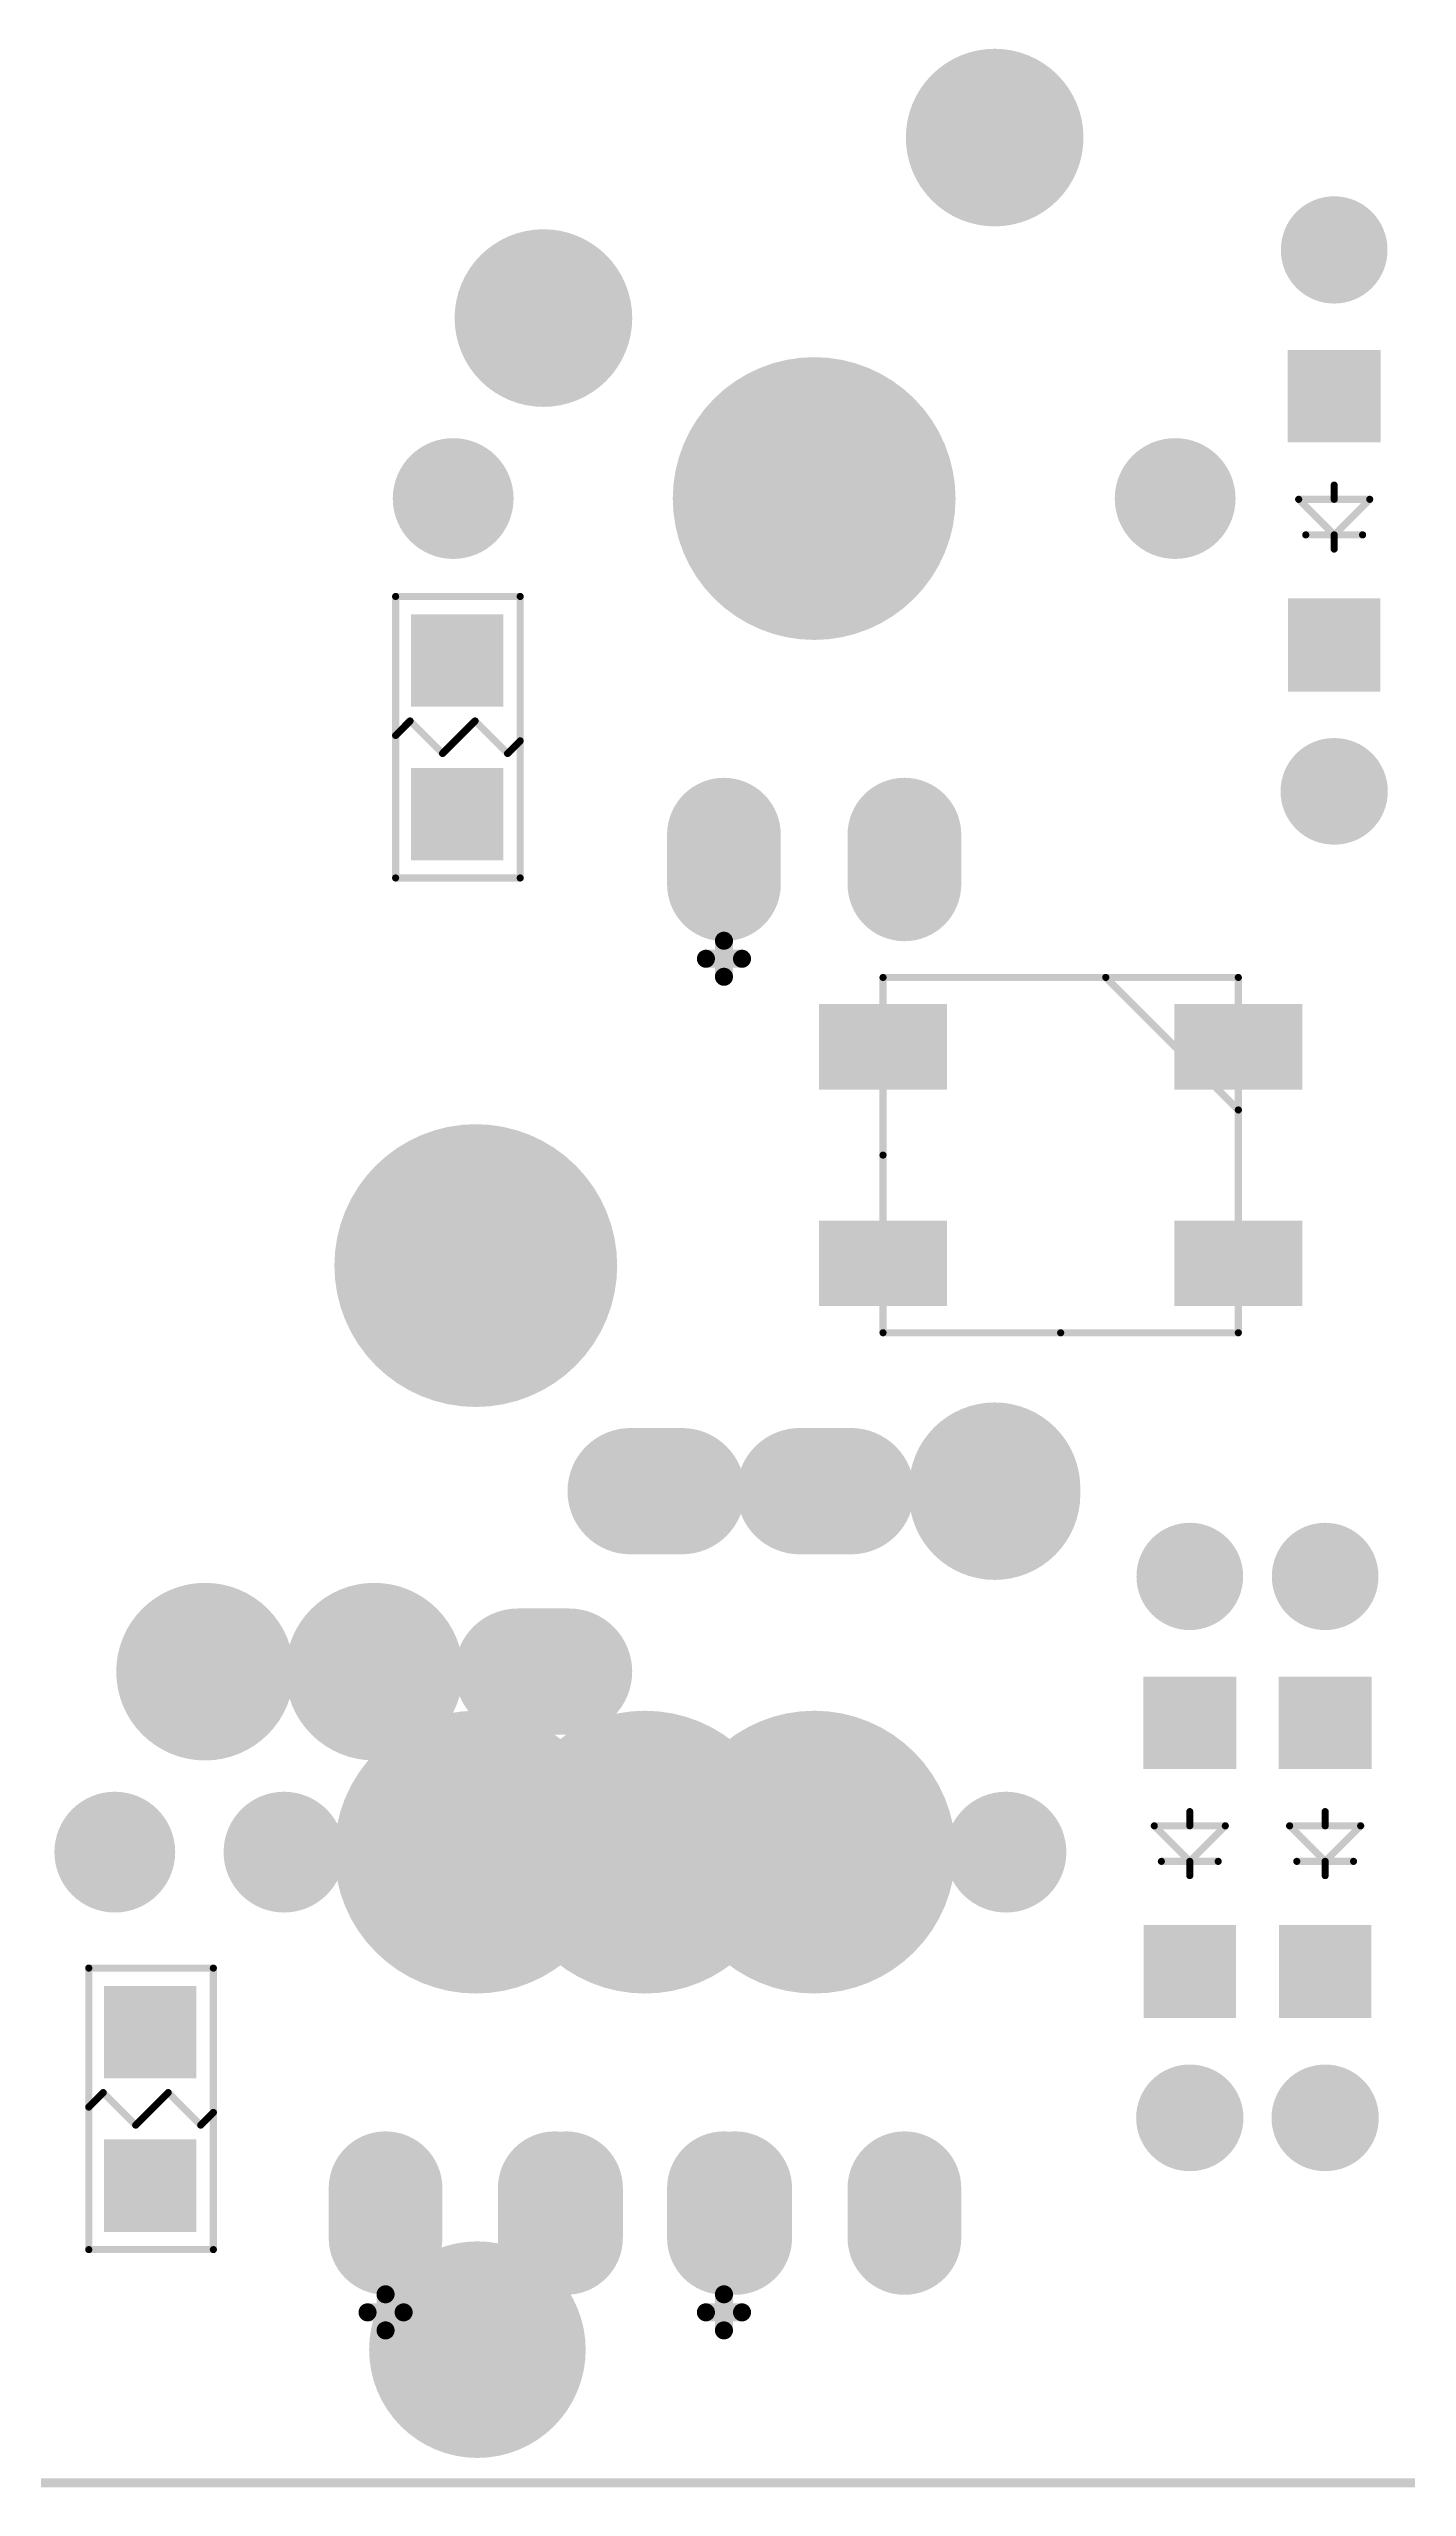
# Model space of a CAD drawing. Extents: x 407 to 769, y 688 to 804.
# Drawn here: x 601.24 to 620.35, y 689.54 to 723.86 of the extents above; entities that cross this region are included whole.
import ezdxf

# ---------------------------------------------------------------- set-up
doc = ezdxf.new("R2010")
doc.units = 0
doc.layers.get('0').update_dxf_attribs({"linetype": 'CONTINUOUS'})
for name, color, linetype in [('BOTTOMOVERLAY', 54, 'CONTINUOUS'), ('BOTTOMPASTE', 16, 'CONTINUOUS'), ('BOTTOMSOLDER', 6, 'CONTINUOUS'), ('KEEPOUTLAYER', 6, 'CONTINUOUS'), ('MULTILAYER', 9, 'CONTINUOUS'), ('TOPSOLDER', 216, 'CONTINUOUS')]:
    doc.layers.add(name, color=color, linetype=linetype)

# ---------------------------------------------------------------- blocks, each defined once
blk = doc.blocks.new('IN4148G_B_12')
at = {"layer": 'BOTTOMOVERLAY', "const_width": 0.1}
for points in [[(0, 0.4), (0, 0.2)], [(0, 0.2), (-0.5, -0.3)], [(0.4, 0.2), (-0.4, 0.2)], [(0.5, -0.3), (0, 0.2)], [(0.5, -0.3), (-0.5, -0.3)], [(0, -0.3), (0, -0.5)]]:
    blk.add_lwpolyline(points, dxfattribs=at)
at = {"layer": 'BOTTOMOVERLAY', "const_width": 0.05}
for points in [[(-0.025, 0.4, 1), (0.025, 0.4, 1)], [(-0.425, 0.2, 1), (-0.375, 0.2, 1)], [(-0.025, 0.2, 1), (0.025, 0.2, 1)], [(-0.025, 0.2, 1), (0.025, 0.2, 1)], [(-0.025, 0.2, 1), (0.025, 0.2, 1)], [(0.375, 0.2, 1), (0.425, 0.2, 1)], [(-0.525, -0.3, 1), (-0.475, -0.3, 1)], [(-0.525, -0.3, 1), (-0.475, -0.3, 1)], [(-0.025, -0.3, 1), (0.025, -0.3, 1)], [(0.475, -0.3, 1), (0.525, -0.3, 1)], [(0.475, -0.3, 1), (0.525, -0.3, 1)], [(-0.025, -0.5, 1), (0.025, -0.5, 1)]]:
    blk.add_lwpolyline(points, format="xyb", close=True, dxfattribs=at)
at = {"layer": 'BOTTOMPASTE'}
for points in [[(-0.65, 1.095), (0.65, 1.095), (-0.65, 2.405), (0.65, 2.405)], [(-0.655, -2.4), (0.655, -2.4), (-0.655, -1.1), (0.655, -1.1)]]:
    blk.add_solid(points, dxfattribs=at)
at = {"layer": 'BOTTOMSOLDER', "const_width": 1.5}
for points in [[(0.005, 3.81), (-0.005, 3.81)], [(0, -3.805), (0, -3.815)]]:
    blk.add_lwpolyline(points, dxfattribs=at)
at = {"layer": 'BOTTOMSOLDER', "const_width": 0.75}
for points in [[(-0.38, 3.81, 1), (0.37, 3.81, 1)], [(-0.37, 3.81, 1), (0.38, 3.81, 1)], [(-0.375, -3.805, 1), (0.375, -3.805, 1)], [(-0.375, -3.815, 1), (0.375, -3.815, 1)]]:
    blk.add_lwpolyline(points, format="xyb", close=True, dxfattribs=at)
at = {"layer": 'BOTTOMSOLDER'}
for points in [[(-0.65, 1.095), (0.65, 1.095), (-0.65, 2.405), (0.65, 2.405)], [(-0.655, -2.4), (0.655, -2.4), (-0.655, -1.1), (0.655, -1.1)]]:
    blk.add_solid(points, dxfattribs=at)
at = {"layer": 'MULTILAYER', "const_width": 1.5}
for points in [[(0.005, 3.81), (-0.005, 3.81)], [(0, -3.805), (0, -3.815)]]:
    blk.add_lwpolyline(points, dxfattribs=at)
at = {"layer": 'MULTILAYER', "const_width": 0.75}
for points in [[(-0.38, 3.81, 1), (0.37, 3.81, 1)], [(-0.37, 3.81, 1), (0.38, 3.81, 1)], [(-0.375, -3.805, 1), (0.375, -3.805, 1)], [(-0.375, -3.815, 1), (0.375, -3.815, 1)]]:
    blk.add_lwpolyline(points, format="xyb", close=True, dxfattribs=at)
blk = doc.blocks.new('MX1UP__B_14')
at = {"layer": 'BOTTOMOVERLAY', "const_width": 0.254}
for points in [[(-1.27, -6.731), (-1.27, -6.223)], [(-1.524, -6.477), (-1.016, -6.477)]]:
    blk.add_lwpolyline(points, dxfattribs=at)
at = {"layer": 'BOTTOMOVERLAY', "const_width": 0.127}
for points in [[(-1.333, -6.223, 1), (-1.206, -6.223, 1)], [(-1.587, -6.477, 1), (-1.46, -6.477, 1)], [(-1.079, -6.477, 1), (-0.952, -6.477, 1)], [(-1.333, -6.731, 1), (-1.206, -6.731, 1)]]:
    blk.add_lwpolyline(points, format="xyb", close=True, dxfattribs=at)
at = {"layer": 'BOTTOMSOLDER'}
for points, const_width in [([(2.901, 5.08), (2.179, 5.08)], 1.778), ([(-1.27, -5.43), (-1.27, -4.73)], 1.6), ([(1.27, -5.43), (1.27, -4.73)], 1.6)]:
    blk.add_lwpolyline(points, dxfattribs=dict(at, const_width=const_width))
for points, const_width in [([(1.735, 5.08, 1), (2.624, 5.08, 1)], 0.889), ([(2.456, 5.08, 1), (3.345, 5.08, 1)], 0.889), ([(-4.435, 2.54, 1), (-3.185, 2.54, 1)], 1.25), ([(-0.995, 0, 1), (0.995, 0, 1)], 1.99), ([(-5.505, 0, 1), (-4.655, 0, 1)], 0.85), ([(4.655, 0, 1), (5.505, 0, 1)], 0.85), ([(-1.67, -4.73, 1), (-0.87, -4.73, 1)], 0.8), ([(0.87, -4.73, 1), (1.67, -4.73, 1)], 0.8), ([(-1.67, -5.43, 1), (-0.87, -5.43, 1)], 0.8), ([(0.87, -5.43, 1), (1.67, -5.43, 1)], 0.8)]:
    blk.add_lwpolyline(points, format="xyb", close=True, dxfattribs=dict(at, const_width=const_width))
at = {"layer": 'MULTILAYER'}
for points, const_width in [([(2.901, 5.08), (2.179, 5.08)], 1.778), ([(-1.27, -5.43), (-1.27, -4.73)], 1.6), ([(1.27, -5.43), (1.27, -4.73)], 1.6)]:
    blk.add_lwpolyline(points, dxfattribs=dict(at, const_width=const_width))
for points, const_width in [([(1.735, 5.08, 1), (2.624, 5.08, 1)], 0.889), ([(2.456, 5.08, 1), (3.345, 5.08, 1)], 0.889), ([(-4.435, 2.54, 1), (-3.185, 2.54, 1)], 1.25), ([(-0.995, 0, 1), (0.995, 0, 1)], 1.99), ([(-5.505, 0, 1), (-4.655, 0, 1)], 0.85), ([(4.655, 0, 1), (5.505, 0, 1)], 0.85), ([(-1.67, -4.73, 1), (-0.87, -4.73, 1)], 0.8), ([(0.87, -4.73, 1), (1.67, -4.73, 1)], 0.8), ([(-1.67, -5.43, 1), (-0.87, -5.43, 1)], 0.8), ([(0.87, -5.43, 1), (1.67, -5.43, 1)], 0.8)]:
    blk.add_lwpolyline(points, format="xyb", close=True, dxfattribs=dict(at, const_width=const_width))
at = {"layer": 'TOPSOLDER'}
for points, const_width in [([(2.901, 5.08), (2.179, 5.08)], 1.778), ([(-1.27, -5.43), (-1.27, -4.73)], 1.6), ([(1.27, -5.43), (1.27, -4.73)], 1.6)]:
    blk.add_lwpolyline(points, dxfattribs=dict(at, const_width=const_width))
for points, const_width in [([(1.735, 5.08, 1), (2.624, 5.08, 1)], 0.889), ([(2.456, 5.08, 1), (3.345, 5.08, 1)], 0.889), ([(-4.435, 2.54, 1), (-3.185, 2.54, 1)], 1.25), ([(-0.995, 0, 1), (0.995, 0, 1)], 1.99), ([(-5.505, 0, 1), (-4.655, 0, 1)], 0.85), ([(4.655, 0, 1), (5.505, 0, 1)], 0.85), ([(-1.67, -4.73, 1), (-0.87, -4.73, 1)], 0.8), ([(0.87, -4.73, 1), (1.67, -4.73, 1)], 0.8), ([(-1.67, -5.43, 1), (-0.87, -5.43, 1)], 0.8), ([(0.87, -5.43, 1), (1.67, -5.43, 1)], 0.8)]:
    blk.add_lwpolyline(points, format="xyb", close=True, dxfattribs=dict(at, const_width=const_width))
blk = doc.blocks.new('IN4148G_B_22')
at = {"layer": 'BOTTOMOVERLAY', "const_width": 0.1}
for points in [[(0, 0.4), (0, 0.2)], [(0, 0.2), (-0.5, -0.3)], [(0.4, 0.2), (-0.4, 0.2)], [(0.5, -0.3), (0, 0.2)], [(0.5, -0.3), (-0.5, -0.3)], [(0, -0.3), (0, -0.5)]]:
    blk.add_lwpolyline(points, dxfattribs=at)
at = {"layer": 'BOTTOMOVERLAY', "const_width": 0.05}
for points in [[(-0.025, 0.4, 1), (0.025, 0.4, 1)], [(-0.425, 0.2, 1), (-0.375, 0.2, 1)], [(-0.025, 0.2, 1), (0.025, 0.2, 1)], [(-0.025, 0.2, 1), (0.025, 0.2, 1)], [(-0.025, 0.2, 1), (0.025, 0.2, 1)], [(0.375, 0.2, 1), (0.425, 0.2, 1)], [(-0.525, -0.3, 1), (-0.475, -0.3, 1)], [(-0.525, -0.3, 1), (-0.475, -0.3, 1)], [(-0.025, -0.3, 1), (0.025, -0.3, 1)], [(0.475, -0.3, 1), (0.525, -0.3, 1)], [(0.475, -0.3, 1), (0.525, -0.3, 1)], [(-0.025, -0.5, 1), (0.025, -0.5, 1)]]:
    blk.add_lwpolyline(points, format="xyb", close=True, dxfattribs=at)
at = {"layer": 'BOTTOMPASTE'}
for points in [[(-0.65, 1.095), (0.65, 1.095), (-0.65, 2.405), (0.65, 2.405)], [(-0.655, -2.4), (0.655, -2.4), (-0.655, -1.1), (0.655, -1.1)]]:
    blk.add_solid(points, dxfattribs=at)
at = {"layer": 'BOTTOMSOLDER', "const_width": 1.5}
for points in [[(0.005, 3.81), (-0.005, 3.81)], [(0, -3.805), (0, -3.815)]]:
    blk.add_lwpolyline(points, dxfattribs=at)
at = {"layer": 'BOTTOMSOLDER', "const_width": 0.75}
for points in [[(-0.38, 3.81, 1), (0.37, 3.81, 1)], [(-0.37, 3.81, 1), (0.38, 3.81, 1)], [(-0.375, -3.805, 1), (0.375, -3.805, 1)], [(-0.375, -3.815, 1), (0.375, -3.815, 1)]]:
    blk.add_lwpolyline(points, format="xyb", close=True, dxfattribs=at)
at = {"layer": 'BOTTOMSOLDER'}
for points in [[(-0.65, 1.095), (0.65, 1.095), (-0.65, 2.405), (0.65, 2.405)], [(-0.655, -2.4), (0.655, -2.4), (-0.655, -1.1), (0.655, -1.1)]]:
    blk.add_solid(points, dxfattribs=at)
at = {"layer": 'MULTILAYER', "const_width": 1.5}
for points in [[(0.005, 3.81), (-0.005, 3.81)], [(0, -3.805), (0, -3.815)]]:
    blk.add_lwpolyline(points, dxfattribs=at)
at = {"layer": 'MULTILAYER', "const_width": 0.75}
for points in [[(-0.38, 3.81, 1), (0.37, 3.81, 1)], [(-0.37, 3.81, 1), (0.38, 3.81, 1)], [(-0.375, -3.805, 1), (0.375, -3.805, 1)], [(-0.375, -3.815, 1), (0.375, -3.815, 1)]]:
    blk.add_lwpolyline(points, format="xyb", close=True, dxfattribs=at)
blk = doc.blocks.new('IN4148G_B_37')
at = {"layer": 'BOTTOMOVERLAY', "const_width": 0.1}
for points in [[(0, 0.4), (0, 0.2)], [(0, 0.2), (-0.5, -0.3)], [(0.4, 0.2), (-0.4, 0.2)], [(0.5, -0.3), (0, 0.2)], [(0.5, -0.3), (-0.5, -0.3)], [(0, -0.3), (0, -0.5)]]:
    blk.add_lwpolyline(points, dxfattribs=at)
at = {"layer": 'BOTTOMOVERLAY', "const_width": 0.05}
for points in [[(-0.025, 0.4, 1), (0.025, 0.4, 1)], [(-0.425, 0.2, 1), (-0.375, 0.2, 1)], [(-0.025, 0.2, 1), (0.025, 0.2, 1)], [(-0.025, 0.2, 1), (0.025, 0.2, 1)], [(-0.025, 0.2, 1), (0.025, 0.2, 1)], [(0.375, 0.2, 1), (0.425, 0.2, 1)], [(-0.525, -0.3, 1), (-0.475, -0.3, 1)], [(-0.525, -0.3, 1), (-0.475, -0.3, 1)], [(-0.025, -0.3, 1), (0.025, -0.3, 1)], [(0.475, -0.3, 1), (0.525, -0.3, 1)], [(0.475, -0.3, 1), (0.525, -0.3, 1)], [(-0.025, -0.5, 1), (0.025, -0.5, 1)]]:
    blk.add_lwpolyline(points, format="xyb", close=True, dxfattribs=at)
at = {"layer": 'BOTTOMPASTE'}
for points in [[(-0.65, 1.095), (0.65, 1.095), (-0.65, 2.405), (0.65, 2.405)], [(-0.655, -2.4), (0.655, -2.4), (-0.655, -1.1), (0.655, -1.1)]]:
    blk.add_solid(points, dxfattribs=at)
at = {"layer": 'BOTTOMSOLDER', "const_width": 1.5}
for points in [[(0.005, 3.81), (-0.005, 3.81)], [(0, -3.805), (0, -3.815)]]:
    blk.add_lwpolyline(points, dxfattribs=at)
at = {"layer": 'BOTTOMSOLDER', "const_width": 0.75}
for points in [[(-0.38, 3.81, 1), (0.37, 3.81, 1)], [(-0.37, 3.81, 1), (0.38, 3.81, 1)], [(-0.375, -3.805, 1), (0.375, -3.805, 1)], [(-0.375, -3.815, 1), (0.375, -3.815, 1)]]:
    blk.add_lwpolyline(points, format="xyb", close=True, dxfattribs=at)
at = {"layer": 'BOTTOMSOLDER'}
for points in [[(-0.65, 1.095), (0.65, 1.095), (-0.65, 2.405), (0.65, 2.405)], [(-0.655, -2.4), (0.655, -2.4), (-0.655, -1.1), (0.655, -1.1)]]:
    blk.add_solid(points, dxfattribs=at)
at = {"layer": 'MULTILAYER', "const_width": 1.5}
for points in [[(0.005, 3.81), (-0.005, 3.81)], [(0, -3.805), (0, -3.815)]]:
    blk.add_lwpolyline(points, dxfattribs=at)
at = {"layer": 'MULTILAYER', "const_width": 0.75}
for points in [[(-0.38, 3.81, 1), (0.37, 3.81, 1)], [(-0.37, 3.81, 1), (0.38, 3.81, 1)], [(-0.375, -3.805, 1), (0.375, -3.805, 1)], [(-0.375, -3.815, 1), (0.375, -3.815, 1)]]:
    blk.add_lwpolyline(points, format="xyb", close=True, dxfattribs=at)
blk = doc.blocks.new('MX1UP_B_155')
at = {"layer": 'BOTTOMSOLDER'}
for points, const_width in [([(2.901, 5.08), (2.179, 5.08)], 1.778), ([(-1.27, -5.43), (-1.27, -4.73)], 1.6), ([(1.27, -5.43), (1.27, -4.73)], 1.6)]:
    blk.add_lwpolyline(points, dxfattribs=dict(at, const_width=const_width))
for points, const_width in [([(1.735, 5.08, 1), (2.624, 5.08, 1)], 0.889), ([(2.456, 5.08, 1), (3.345, 5.08, 1)], 0.889), ([(-4.435, 2.54, 1), (-3.185, 2.54, 1)], 1.25), ([(-0.995, 0, 1), (0.995, 0, 1)], 1.99), ([(-5.505, 0, 1), (-4.655, 0, 1)], 0.85), ([(4.655, 0, 1), (5.505, 0, 1)], 0.85), ([(-1.67, -4.73, 1), (-0.87, -4.73, 1)], 0.8), ([(0.87, -4.73, 1), (1.67, -4.73, 1)], 0.8), ([(-1.67, -5.43, 1), (-0.87, -5.43, 1)], 0.8), ([(0.87, -5.43, 1), (1.67, -5.43, 1)], 0.8)]:
    blk.add_lwpolyline(points, format="xyb", close=True, dxfattribs=dict(at, const_width=const_width))
at = {"layer": 'MULTILAYER'}
for points, const_width in [([(2.901, 5.08), (2.179, 5.08)], 1.778), ([(-1.27, -5.43), (-1.27, -4.73)], 1.6), ([(1.27, -5.43), (1.27, -4.73)], 1.6)]:
    blk.add_lwpolyline(points, dxfattribs=dict(at, const_width=const_width))
for points, const_width in [([(1.735, 5.08, 1), (2.624, 5.08, 1)], 0.889), ([(2.456, 5.08, 1), (3.345, 5.08, 1)], 0.889), ([(-4.435, 2.54, 1), (-3.185, 2.54, 1)], 1.25), ([(-0.995, 0, 1), (0.995, 0, 1)], 1.99), ([(-5.505, 0, 1), (-4.655, 0, 1)], 0.85), ([(4.655, 0, 1), (5.505, 0, 1)], 0.85), ([(-1.67, -4.73, 1), (-0.87, -4.73, 1)], 0.8), ([(0.87, -4.73, 1), (1.67, -4.73, 1)], 0.8), ([(-1.67, -5.43, 1), (-0.87, -5.43, 1)], 0.8), ([(0.87, -5.43, 1), (1.67, -5.43, 1)], 0.8)]:
    blk.add_lwpolyline(points, format="xyb", close=True, dxfattribs=dict(at, const_width=const_width))
at = {"layer": 'TOPSOLDER'}
for points, const_width in [([(2.901, 5.08), (2.179, 5.08)], 1.778), ([(-1.27, -5.43), (-1.27, -4.73)], 1.6), ([(1.27, -5.43), (1.27, -4.73)], 1.6)]:
    blk.add_lwpolyline(points, dxfattribs=dict(at, const_width=const_width))
for points, const_width in [([(1.735, 5.08, 1), (2.624, 5.08, 1)], 0.889), ([(2.456, 5.08, 1), (3.345, 5.08, 1)], 0.889), ([(-4.435, 2.54, 1), (-3.185, 2.54, 1)], 1.25), ([(-0.995, 0, 1), (0.995, 0, 1)], 1.99), ([(-5.505, 0, 1), (-4.655, 0, 1)], 0.85), ([(4.655, 0, 1), (5.505, 0, 1)], 0.85), ([(-1.67, -4.73, 1), (-0.87, -4.73, 1)], 0.8), ([(0.87, -4.73, 1), (1.67, -4.73, 1)], 0.8), ([(-1.67, -5.43, 1), (-0.87, -5.43, 1)], 0.8), ([(0.87, -5.43, 1), (1.67, -5.43, 1)], 0.8)]:
    blk.add_lwpolyline(points, format="xyb", close=True, dxfattribs=dict(at, const_width=const_width))
blk = doc.blocks.new('MX1UP__B_156')
at = {"layer": 'BOTTOMOVERLAY', "const_width": 0.254}
for points in [[(-1.27, -6.731), (-1.27, -6.223)], [(-1.524, -6.477), (-1.016, -6.477)]]:
    blk.add_lwpolyline(points, dxfattribs=at)
at = {"layer": 'BOTTOMOVERLAY', "const_width": 0.127}
for points in [[(-1.333, -6.223, 1), (-1.206, -6.223, 1)], [(-1.587, -6.477, 1), (-1.46, -6.477, 1)], [(-1.079, -6.477, 1), (-0.952, -6.477, 1)], [(-1.333, -6.731, 1), (-1.206, -6.731, 1)]]:
    blk.add_lwpolyline(points, format="xyb", close=True, dxfattribs=at)
at = {"layer": 'BOTTOMSOLDER'}
for points, const_width in [([(2.54, 5.123), (2.54, 5.037)], 2.413), ([(-3.449, 2.54), (-4.171, 2.54)], 1.778), ([(-1.27, -5.43), (-1.27, -4.73)], 1.6), ([(1.27, -5.43), (1.27, -4.73)], 1.6)]:
    blk.add_lwpolyline(points, dxfattribs=dict(at, const_width=const_width))
for points, const_width in [([(1.937, 5.123, 1), (3.143, 5.123, 1)], 1.206), ([(1.937, 5.037, 1), (3.143, 5.037, 1)], 1.206), ([(-4.615, 2.54, 1), (-3.726, 2.54, 1)], 0.889), ([(-3.894, 2.54, 1), (-3.005, 2.54, 1)], 0.889), ([(-0.995, 0, 1), (0.995, 0, 1)], 1.99), ([(-5.505, 0, 1), (-4.655, 0, 1)], 0.85), ([(-1.67, -4.73, 1), (-0.87, -4.73, 1)], 0.8), ([(0.87, -4.73, 1), (1.67, -4.73, 1)], 0.8), ([(-1.67, -5.43, 1), (-0.87, -5.43, 1)], 0.8), ([(0.87, -5.43, 1), (1.67, -5.43, 1)], 0.8)]:
    blk.add_lwpolyline(points, format="xyb", close=True, dxfattribs=dict(at, const_width=const_width))
at = {"layer": 'MULTILAYER'}
for points, const_width in [([(2.54, 5.123), (2.54, 5.037)], 2.413), ([(-3.449, 2.54), (-4.171, 2.54)], 1.778), ([(-1.27, -5.43), (-1.27, -4.73)], 1.6), ([(1.27, -5.43), (1.27, -4.73)], 1.6)]:
    blk.add_lwpolyline(points, dxfattribs=dict(at, const_width=const_width))
for points, const_width in [([(1.937, 5.123, 1), (3.143, 5.123, 1)], 1.206), ([(1.937, 5.037, 1), (3.143, 5.037, 1)], 1.206), ([(-4.615, 2.54, 1), (-3.726, 2.54, 1)], 0.889), ([(-3.894, 2.54, 1), (-3.005, 2.54, 1)], 0.889), ([(-0.995, 0, 1), (0.995, 0, 1)], 1.99), ([(-5.505, 0, 1), (-4.655, 0, 1)], 0.85), ([(-1.67, -4.73, 1), (-0.87, -4.73, 1)], 0.8), ([(0.87, -4.73, 1), (1.67, -4.73, 1)], 0.8), ([(-1.67, -5.43, 1), (-0.87, -5.43, 1)], 0.8), ([(0.87, -5.43, 1), (1.67, -5.43, 1)], 0.8)]:
    blk.add_lwpolyline(points, format="xyb", close=True, dxfattribs=dict(at, const_width=const_width))
at = {"layer": 'TOPSOLDER'}
for points, const_width in [([(2.54, 5.123), (2.54, 5.037)], 2.413), ([(-3.449, 2.54), (-4.171, 2.54)], 1.778), ([(-1.27, -5.43), (-1.27, -4.73)], 1.6), ([(1.27, -5.43), (1.27, -4.73)], 1.6)]:
    blk.add_lwpolyline(points, dxfattribs=dict(at, const_width=const_width))
for points, const_width in [([(1.937, 5.123, 1), (3.143, 5.123, 1)], 1.206), ([(1.937, 5.037, 1), (3.143, 5.037, 1)], 1.206), ([(-4.615, 2.54, 1), (-3.726, 2.54, 1)], 0.889), ([(-3.894, 2.54, 1), (-3.005, 2.54, 1)], 0.889), ([(-0.995, 0, 1), (0.995, 0, 1)], 1.99), ([(-5.505, 0, 1), (-4.655, 0, 1)], 0.85), ([(-1.67, -4.73, 1), (-0.87, -4.73, 1)], 0.8), ([(0.87, -4.73, 1), (1.67, -4.73, 1)], 0.8), ([(-1.67, -5.43, 1), (-0.87, -5.43, 1)], 0.8), ([(0.87, -5.43, 1), (1.67, -5.43, 1)], 0.8)]:
    blk.add_lwpolyline(points, format="xyb", close=True, dxfattribs=dict(at, const_width=const_width))
blk = doc.blocks.new('R0805_B_168')
at = {"layer": 'BOTTOMOVERLAY', "const_width": 0.1}
for points in [[(-0.889, 1.981), (0.864, 1.981)], [(-0.889, -1.981), (-0.889, 1.981)], [(0.864, -1.981), (0.864, 1.981)], [(-0.889, 0.025), (-0.686, 0.229)], [(-0.686, 0.229), (-0.229, -0.229)], [(-0.229, -0.229), (0, 0)], [(0, 0), (0.229, 0.229)], [(0.229, 0.229), (0.686, -0.229)], [(0.686, -0.229), (0.864, -0.051)], [(-0.889, -1.981), (0.864, -1.981)]]:
    blk.add_lwpolyline(points, dxfattribs=at)
at = {"layer": 'BOTTOMOVERLAY', "const_width": 0.05}
for points in [[(-0.914, 1.981, 1), (-0.864, 1.981, 1)], [(-0.914, 1.981, 1), (-0.864, 1.981, 1)], [(0.839, 1.981, 1), (0.889, 1.981, 1)], [(0.839, 1.981, 1), (0.889, 1.981, 1)], [(-0.914, 0.025, 1), (-0.864, 0.025, 1)], [(-0.711, 0.229, 1), (-0.661, 0.229, 1)], [(-0.711, 0.229, 1), (-0.661, 0.229, 1)], [(-0.025, 0, 1), (0.025, 0, 1)], [(-0.025, 0, 1), (0.025, 0, 1)], [(0.204, 0.229, 1), (0.254, 0.229, 1)], [(0.204, 0.229, 1), (0.254, 0.229, 1)], [(-0.254, -0.229, 1), (-0.204, -0.229, 1)], [(-0.254, -0.229, 1), (-0.204, -0.229, 1)], [(0.661, -0.229, 1), (0.711, -0.229, 1)], [(0.661, -0.229, 1), (0.711, -0.229, 1)], [(0.839, -0.051, 1), (0.889, -0.051, 1)], [(-0.914, -1.981, 1), (-0.864, -1.981, 1)], [(-0.914, -1.981, 1), (-0.864, -1.981, 1)], [(0.839, -1.981, 1), (0.889, -1.981, 1)], [(0.839, -1.981, 1), (0.889, -1.981, 1)]]:
    blk.add_lwpolyline(points, format="xyb", close=True, dxfattribs=at)
at = {"layer": 'BOTTOMPASTE'}
for points in [[(0.625, 0.428), (0.625, 1.728), (-0.675, 0.428), (-0.675, 1.728)], [(0.625, -1.731), (0.625, -0.431), (-0.675, -1.731), (-0.675, -0.431)]]:
    blk.add_solid(points, dxfattribs=at)
at = {"layer": 'BOTTOMSOLDER'}
for points in [[(0.625, 0.428), (0.625, 1.728), (-0.675, 0.428), (-0.675, 1.728)], [(0.625, -1.731), (0.625, -0.431), (-0.675, -1.731), (-0.675, -0.431)]]:
    blk.add_solid(points, dxfattribs=at)
blk = doc.blocks.new('R0805_B_169')
at = {"layer": 'BOTTOMOVERLAY', "const_width": 0.1}
for points in [[(-0.889, 1.981), (0.864, 1.981)], [(-0.889, -1.981), (-0.889, 1.981)], [(0.864, -1.981), (0.864, 1.981)], [(-0.889, 0.025), (-0.686, 0.229)], [(-0.686, 0.229), (-0.229, -0.229)], [(-0.229, -0.229), (0, 0)], [(0, 0), (0.229, 0.229)], [(0.229, 0.229), (0.686, -0.229)], [(0.686, -0.229), (0.864, -0.051)], [(-0.889, -1.981), (0.864, -1.981)]]:
    blk.add_lwpolyline(points, dxfattribs=at)
at = {"layer": 'BOTTOMOVERLAY', "const_width": 0.05}
for points in [[(-0.914, 1.981, 1), (-0.864, 1.981, 1)], [(-0.914, 1.981, 1), (-0.864, 1.981, 1)], [(0.839, 1.981, 1), (0.889, 1.981, 1)], [(0.839, 1.981, 1), (0.889, 1.981, 1)], [(-0.914, 0.025, 1), (-0.864, 0.025, 1)], [(-0.711, 0.229, 1), (-0.661, 0.229, 1)], [(-0.711, 0.229, 1), (-0.661, 0.229, 1)], [(-0.025, 0, 1), (0.025, 0, 1)], [(-0.025, 0, 1), (0.025, 0, 1)], [(0.204, 0.229, 1), (0.254, 0.229, 1)], [(0.204, 0.229, 1), (0.254, 0.229, 1)], [(-0.254, -0.229, 1), (-0.204, -0.229, 1)], [(-0.254, -0.229, 1), (-0.204, -0.229, 1)], [(0.661, -0.229, 1), (0.711, -0.229, 1)], [(0.661, -0.229, 1), (0.711, -0.229, 1)], [(0.839, -0.051, 1), (0.889, -0.051, 1)], [(-0.914, -1.981, 1), (-0.864, -1.981, 1)], [(-0.914, -1.981, 1), (-0.864, -1.981, 1)], [(0.839, -1.981, 1), (0.889, -1.981, 1)], [(0.839, -1.981, 1), (0.889, -1.981, 1)]]:
    blk.add_lwpolyline(points, format="xyb", close=True, dxfattribs=at)
at = {"layer": 'BOTTOMPASTE'}
for points in [[(0.625, 0.428), (0.625, 1.728), (-0.675, 0.428), (-0.675, 1.728)], [(0.625, -1.731), (0.625, -0.431), (-0.675, -1.731), (-0.675, -0.431)]]:
    blk.add_solid(points, dxfattribs=at)
at = {"layer": 'BOTTOMSOLDER'}
for points in [[(0.625, 0.428), (0.625, 1.728), (-0.675, 0.428), (-0.675, 1.728)], [(0.625, -1.731), (0.625, -0.431), (-0.675, -1.731), (-0.675, -0.431)]]:
    blk.add_solid(points, dxfattribs=at)
blk = doc.blocks.new('MX1UP__B_363')
at = {"layer": 'BOTTOMOVERLAY', "const_width": 0.254}
for points in [[(-1.27, -6.731), (-1.27, -6.223)], [(-1.524, -6.477), (-1.016, -6.477)]]:
    blk.add_lwpolyline(points, dxfattribs=at)
at = {"layer": 'BOTTOMOVERLAY', "const_width": 0.127}
for points in [[(-1.333, -6.223, 1), (-1.206, -6.223, 1)], [(-1.587, -6.477, 1), (-1.46, -6.477, 1)], [(-1.079, -6.477, 1), (-0.952, -6.477, 1)], [(-1.333, -6.731, 1), (-1.206, -6.731, 1)]]:
    blk.add_lwpolyline(points, format="xyb", close=True, dxfattribs=at)
at = {"layer": 'BOTTOMSOLDER'}
for points, const_width in [([(1.915, 5.08, 1), (3.165, 5.08, 1)], 1.25), ([(-4.435, 2.54, 1), (-3.185, 2.54, 1)], 1.25), ([(-0.995, 0, 1), (0.995, 0, 1)], 1.99), ([(-5.505, 0, 1), (-4.655, 0, 1)], 0.85), ([(4.655, 0, 1), (5.505, 0, 1)], 0.85), ([(-1.67, -4.73, 1), (-0.87, -4.73, 1)], 0.8), ([(0.87, -4.73, 1), (1.67, -4.73, 1)], 0.8), ([(-1.67, -5.43, 1), (-0.87, -5.43, 1)], 0.8), ([(0.87, -5.43, 1), (1.67, -5.43, 1)], 0.8)]:
    blk.add_lwpolyline(points, format="xyb", close=True, dxfattribs=dict(at, const_width=const_width))
at = {"layer": 'BOTTOMSOLDER', "const_width": 1.6}
for points in [[(-1.27, -5.43), (-1.27, -4.73)], [(1.27, -5.43), (1.27, -4.73)]]:
    blk.add_lwpolyline(points, dxfattribs=at)
at = {"layer": 'MULTILAYER'}
for points, const_width in [([(1.915, 5.08, 1), (3.165, 5.08, 1)], 1.25), ([(-4.435, 2.54, 1), (-3.185, 2.54, 1)], 1.25), ([(-0.995, 0, 1), (0.995, 0, 1)], 1.99), ([(-5.505, 0, 1), (-4.655, 0, 1)], 0.85), ([(4.655, 0, 1), (5.505, 0, 1)], 0.85), ([(-1.67, -4.73, 1), (-0.87, -4.73, 1)], 0.8), ([(0.87, -4.73, 1), (1.67, -4.73, 1)], 0.8), ([(-1.67, -5.43, 1), (-0.87, -5.43, 1)], 0.8), ([(0.87, -5.43, 1), (1.67, -5.43, 1)], 0.8)]:
    blk.add_lwpolyline(points, format="xyb", close=True, dxfattribs=dict(at, const_width=const_width))
at = {"layer": 'MULTILAYER', "const_width": 1.6}
for points in [[(-1.27, -5.43), (-1.27, -4.73)], [(1.27, -5.43), (1.27, -4.73)]]:
    blk.add_lwpolyline(points, dxfattribs=at)
at = {"layer": 'TOPSOLDER'}
for points, const_width in [([(1.915, 5.08, 1), (3.165, 5.08, 1)], 1.25), ([(-4.435, 2.54, 1), (-3.185, 2.54, 1)], 1.25), ([(-0.995, 0, 1), (0.995, 0, 1)], 1.99), ([(-5.505, 0, 1), (-4.655, 0, 1)], 0.85), ([(4.655, 0, 1), (5.505, 0, 1)], 0.85), ([(-1.67, -4.73, 1), (-0.87, -4.73, 1)], 0.8), ([(0.87, -4.73, 1), (1.67, -4.73, 1)], 0.8), ([(-1.67, -5.43, 1), (-0.87, -5.43, 1)], 0.8), ([(0.87, -5.43, 1), (1.67, -5.43, 1)], 0.8)]:
    blk.add_lwpolyline(points, format="xyb", close=True, dxfattribs=dict(at, const_width=const_width))
at = {"layer": 'TOPSOLDER', "const_width": 1.6}
for points in [[(-1.27, -5.43), (-1.27, -4.73)], [(1.27, -5.43), (1.27, -4.73)]]:
    blk.add_lwpolyline(points, dxfattribs=at)
blk = doc.blocks.new('RGB_WS2812B_B_377')
at = {"layer": 'BOTTOMOVERLAY', "const_width": 0.1}
for points in [[(-2.5, 2.5), (2.5, 2.5)], [(-2.5, 0), (-2.5, 2.5)], [(0.635, 2.5), (2.5, 0.635)], [(2.5, -2.5), (2.5, 2.5)], [(-2.5, -2.5), (-2.5, 0)], [(-2.5, -2.5), (0, -2.5)], [(0, -2.5), (2.5, -2.5)]]:
    blk.add_lwpolyline(points, dxfattribs=at)
at = {"layer": 'BOTTOMOVERLAY', "const_width": 0.05}
for points in [[(-2.525, 2.5, 1), (-2.475, 2.5, 1)], [(-2.525, 2.5, 1), (-2.475, 2.5, 1)], [(0.61, 2.5, 1), (0.66, 2.5, 1)], [(2.475, 2.5, 1), (2.525, 2.5, 1)], [(2.475, 2.5, 1), (2.525, 2.5, 1)], [(2.475, 0.635, 1), (2.525, 0.635, 1)], [(-2.525, 0, 1), (-2.475, 0, 1)], [(-2.525, 0, 1), (-2.475, 0, 1)], [(-2.525, -2.5, 1), (-2.475, -2.5, 1)], [(-2.525, -2.5, 1), (-2.475, -2.5, 1)], [(-0.025, -2.5, 1), (0.025, -2.5, 1)], [(-0.025, -2.5, 1), (0.025, -2.5, 1)], [(2.475, -2.5, 1), (2.525, -2.5, 1)], [(2.475, -2.5, 1), (2.525, -2.5, 1)]]:
    blk.add_lwpolyline(points, format="xyb", close=True, dxfattribs=at)
at = {"layer": 'BOTTOMPASTE'}
for points in [[(-3.3, 1.024), (-1.7, 1.024), (-3.3, 2.024), (-1.7, 2.024)], [(1.7, 1.024), (3.3, 1.024), (1.7, 2.024), (3.3, 2.024)], [(-3.3, -2.024), (-1.7, -2.024), (-3.3, -1.024), (-1.7, -1.024)], [(1.7, -2.024), (3.3, -2.024), (1.7, -1.024), (3.3, -1.024)]]:
    blk.add_solid(points, dxfattribs=at)
at = {"layer": 'BOTTOMSOLDER'}
for points in [[(-3.402, 0.922), (-1.598, 0.922), (-3.402, 2.126), (-1.598, 2.126)], [(1.598, 0.922), (3.402, 0.922), (1.598, 2.126), (3.402, 2.126)], [(-3.402, -2.126), (-1.598, -2.126), (-3.402, -0.922), (-1.598, -0.922)], [(1.598, -2.126), (3.402, -2.126), (1.598, -0.922), (3.402, -0.922)]]:
    blk.add_solid(points, dxfattribs=at)

msp = doc.modelspace()

# ---------------------------------------------------------------- linework, layer by layer
at = {"layer": 'BOTTOMSOLDER'}
for points, const_width in [([(606.251, 706.736, 1), (608.241, 706.736, 1)], 1.99), ([(606.507, 691.479, 1), (608.031, 691.479, 1)], 1.524)]:
    msp.add_lwpolyline(points, format="xyb", close=True, dxfattribs=dict(at, const_width=const_width))
at = {"layer": 'KEEPOUTLAYER', "const_width": 0.127}
msp.add_lwpolyline([(573.146, 689.606), (639.641, 689.606)], dxfattribs=at)
at = {"layer": 'MULTILAYER'}
for points, const_width in [([(606.251, 706.736, 1), (608.241, 706.736, 1)], 1.99), ([(606.507, 691.479, 1), (608.031, 691.479, 1)], 1.524)]:
    msp.add_lwpolyline(points, format="xyb", close=True, dxfattribs=dict(at, const_width=const_width))
at = {"layer": 'TOPSOLDER'}
for points, const_width in [([(606.251, 706.736, 1), (608.241, 706.736, 1)], 1.99), ([(606.507, 691.479, 1), (608.031, 691.479, 1)], 1.524)]:
    msp.add_lwpolyline(points, format="xyb", close=True, dxfattribs=dict(at, const_width=const_width))

# ---------------------------------------------------------------- block references
for name, p in [('MX1UP__B_363', (612.008, 717.531)), ('MX1UP__B_156', (612.008, 698.481)), ('MX1UP__B_14', (607.246, 698.481)), ('MX1UP_B_155', (609.627, 698.481))]:
    msp.add_blockref(name, p)
for name, p, rotation in [('IN4148G_B_37', (619.326, 717.22), 180), ('R0805_B_169', (607.007, 714.172), 360), ('RGB_WS2812B_B_377', (615.477, 708.291), 360), ('IN4148G_B_12', (617.294, 698.551), 180), ('IN4148G_B_22', (619.199, 698.551), 180), ('R0805_B_168', (602.689, 694.868), 360)]:
    msp.add_blockref(name, p, dxfattribs=dict(rotation=rotation))

# ---------------------------------------------------------------- texts
at = {"layer": 'BOTTOMOVERLAY', "text_generation_flag": 2}
for s, rotation, p in [('D175', 360, (601.546, 722.427)), ('R205', 360, (607.924, 716.712)), ('.>', 180, (611.246, 714.864)), ('D196', 360, (618.437, 703.758)), ('D190', 360, (620.342, 703.758)), ('RAlt', 180, (606.851, 696.088)), ('R208', 180, (617.421, 695.757))]:
    msp.add_text(s, height=0.001, rotation=rotation, dxfattribs=at).set_placement(p)

doc.saveas('drawing.dxf')
